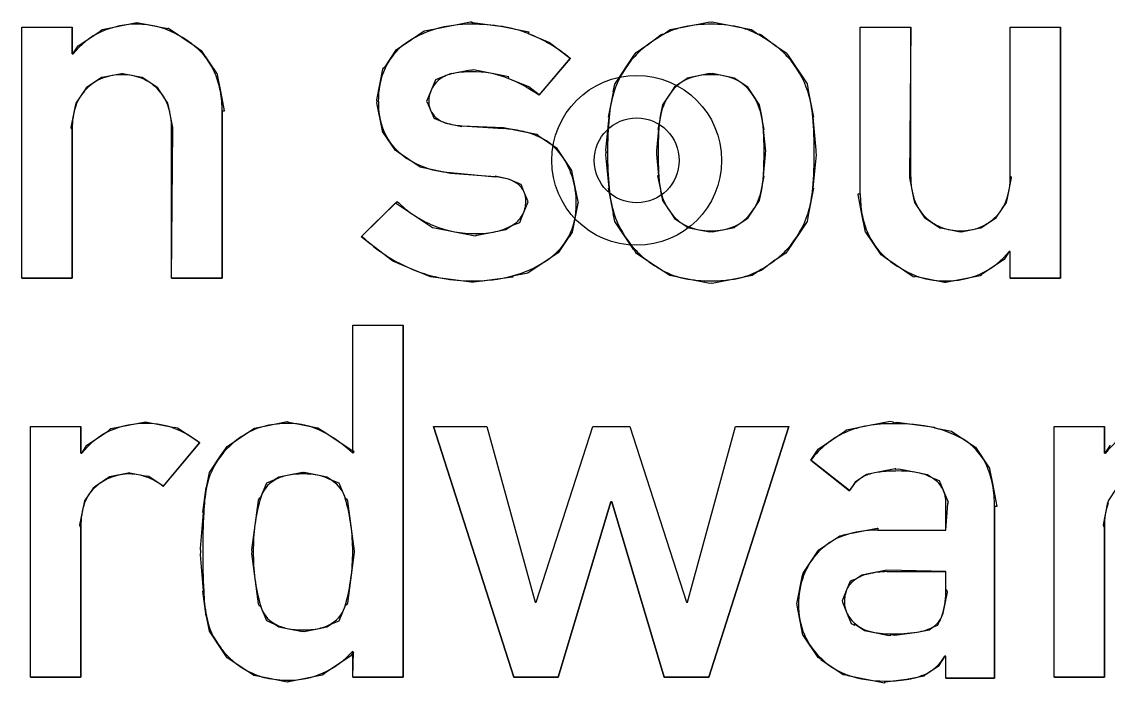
# Model space of a CAD drawing. Header units: millimetres. Extents: x 52 to 245, y 27 to 183.
# Drawn here: x 113.35 to 118.47, y 120.04 to 123.15 of the extents above; entities that cross this region are included whole.
import ezdxf

# ---------------------------------------------------------------- set-up
doc = ezdxf.new("R2010")
doc.units = ezdxf.units.MM
for name, color, linetype in [('MultiLayer', 9, 'Continuous'), ('TopOverlay', 2, 'Continuous'), ('ViaHoleLayer', 16, 'Continuous')]:
    doc.layers.add(name, color=color, linetype=linetype)

msp = doc.modelspace()

# ---------------------------------------------------------------- linework, layer by layer
at = {"layer": 'MultiLayer'}
msp.add_circle((116.25, 122.5), 0.4, dxfattribs=at)
at = {"layer": 'TopOverlay'}
for p, q in [((113.7319, 123.1172), (113.8955, 123.1497)), ((113.8955, 123.1497), (113.9031, 123.1482)), ((113.9031, 123.1482), (113.903, 123.1485)), ((113.903, 123.1485), (114.0407, 123.1211)), ((115.3004, 123.1203), (115.4673, 123.1535)), ((115.4673, 123.1535), (115.4736, 123.1522)), ((115.4736, 123.1522), (115.4734, 123.1485)), ((115.4734, 123.1485), (115.4784, 123.1491)), ((115.4784, 123.1491), (115.6172, 123.1308)), ((116.4745, 123.1293), (116.5944, 123.1531)), ((116.5944, 123.1531), (116.6003, 123.152)), ((116.6001, 123.1518), (116.6056, 123.1529)), ((116.6003, 123.152), (116.6001, 123.1518)), ((116.6056, 123.1529), (116.7243, 123.1293)), ((113.3532, 123.1278), (113.5909, 123.1278)), ((113.3532, 121.9456), (113.3532, 123.1278)), ((113.3532, 121.9456), (113.3532, 123.1278)), ((113.3532, 123.1278), (113.5909, 123.1278)), ((113.5909, 123.0015), (113.5909, 123.1278)), ((113.5909, 123.1278), (113.5909, 123.0015)), ((113.6197, 123.0397), (113.7258, 123.1106)), ((113.725, 123.1126), (113.7319, 123.1172)), ((113.7258, 123.1106), (113.725, 123.1126)), ((114.0407, 123.1211), (114.0417, 123.1237)), ((114.0417, 123.1237), (114.045, 123.123)), ((114.045, 123.123), (114.1707, 123.039)), ((115.159, 123.0494), (115.2494, 123.1098)), ((115.2494, 123.1098), (115.3005, 123.1199)), ((115.3005, 123.1199), (115.3004, 123.1203)), ((115.6172, 123.1308), (115.6172, 123.131)), ((115.6172, 123.131), (115.7421, 123.1062)), ((115.7421, 123.1062), (115.7389, 123.0979)), ((115.7389, 123.0979), (115.8397, 123.0561)), ((116.2985, 123.0425), (116.3651, 123.0936)), ((116.3651, 123.0936), (116.3729, 123.0968)), ((116.3729, 123.0968), (116.3747, 123.0936)), ((116.3747, 123.0936), (116.4082, 123.1161)), ((116.4082, 123.1161), (116.4745, 123.1292)), ((116.4745, 123.1292), (116.4745, 123.1293)), ((116.7243, 123.1293), (116.7243, 123.1293)), ((116.7243, 123.1293), (116.7905, 123.1161)), ((116.7905, 123.1161), (116.824, 123.0937)), ((116.824, 123.0937), (116.8257, 123.0967)), ((116.8257, 123.0967), (116.8353, 123.0928)), ((116.8353, 123.0928), (116.9007, 123.0425)), ((117.3031, 123.1278), (117.5409, 123.1278)), ((117.3031, 122.3419), (117.3031, 123.1278)), ((117.3031, 122.3419), (117.3031, 123.1278)), ((117.3031, 123.1278), (117.5409, 123.1278)), ((117.5409, 123.1278), (117.5357, 122.4228)), ((117.5409, 122.4227), (117.5409, 123.1278)), ((118.0092, 123.1278), (118.247, 123.1278)), ((118.0092, 122.4227), (118.0092, 123.1278)), ((118.0092, 122.4227), (118.0092, 123.1278)), ((118.0092, 123.1278), (118.247, 123.1278)), ((118.247, 121.9456), (118.247, 123.1278)), ((118.247, 123.1278), (118.247, 121.9456)), ((113.5946, 123.0021), (113.6197, 123.0397)), ((115.1188, 123.0223), (115.1591, 123.0492)), ((115.1591, 123.0492), (115.159, 123.0494)), ((115.8397, 123.0561), (115.9373, 122.9812)), ((116.2467, 123.0086), (116.2981, 123.043)), ((116.2981, 123.043), (116.2985, 123.0425)), ((116.9007, 123.0425), (116.901, 123.0429)), ((116.901, 123.0429), (116.9547, 123.0071)), ((113.5909, 123.0015), (113.5946, 123.0021)), ((113.5909, 123.0015), (113.5953, 123.0015)), ((114.1707, 123.039), (114.1698, 123.0379)), ((114.1698, 123.0379), (114.1987, 123.0185)), ((114.1987, 123.0185), (114.2709, 122.9106)), ((115.0614, 122.9363), (115.1188, 123.0223)), ((116.1469, 122.8597), (116.2365, 122.9937)), ((116.2365, 122.9937), (116.2367, 122.9936)), ((116.2367, 122.9936), (116.2467, 123.0086)), ((116.9547, 123.0071), (116.9634, 122.994)), ((116.9634, 122.994), (116.9632, 122.9937)), ((116.9632, 122.9937), (117.0522, 122.8605)), ((115.0544, 122.9299), (115.0593, 122.9372)), ((115.0593, 122.9372), (115.0614, 122.9363)), ((115.7899, 122.8075), (115.9369, 122.9808)), ((115.9369, 122.9808), (115.7905, 122.8084)), ((115.9373, 122.9812), (115.9369, 122.9808)), ((113.7291, 122.8899), (113.6562, 122.8412)), ((113.7317, 122.8905), (113.7291, 122.8899)), ((113.7318, 122.8904), (113.7317, 122.8905)), ((113.8233, 122.9086), (113.7318, 122.8904)), ((113.8265, 122.908), (113.8233, 122.9086)), ((113.8292, 122.9085), (113.8264, 122.9079)), ((113.8264, 122.9079), (113.8265, 122.908)), ((113.9192, 122.8906), (113.8292, 122.9085)), ((113.9193, 122.8908), (113.9192, 122.8906)), ((113.9203, 122.8905), (113.9193, 122.8908)), ((113.9939, 122.8414), (113.9203, 122.8905)), ((114.2709, 122.9106), (114.2721, 122.9111)), ((114.2721, 122.9111), (114.2722, 122.9109)), ((114.2722, 122.9109), (114.2891, 122.8259)), ((115.0256, 122.7848), (115.0544, 122.9299)), ((115.3766, 122.9095), (115.3107, 122.8823)), ((115.377, 122.9075), (115.3766, 122.9095)), ((115.4661, 122.9252), (115.377, 122.9075)), ((115.4736, 122.9237), (115.4661, 122.9252)), ((115.481, 122.9262), (115.4733, 122.9247)), ((115.4733, 122.9247), (115.4736, 122.9237)), ((115.6469, 122.8932), (115.481, 122.9262)), ((115.6443, 122.8865), (115.6469, 122.8932)), ((115.7411, 122.8464), (115.6443, 122.8865)), ((116.4877, 122.888), (116.4852, 122.8864)), ((116.4852, 122.8864), (116.4859, 122.8844)), ((116.5936, 122.9091), (116.4877, 122.888)), ((116.6001, 122.9078), (116.5936, 122.9091)), ((116.6063, 122.9091), (116.6001, 122.9078)), ((116.6001, 122.9078), (116.6002, 122.9078)), ((116.6002, 122.9078), (116.6001, 122.9078)), ((116.6001, 122.9078), (116.6001, 122.9078)), ((116.7114, 122.8882), (116.6063, 122.9091)), ((116.7143, 122.8863), (116.7114, 122.8882)), ((116.7136, 122.8844), (116.7143, 122.8863)), ((113.6548, 122.8393), (113.6081, 122.7694)), ((113.6562, 122.8412), (113.6548, 122.8392)), ((113.6548, 122.8392), (113.6548, 122.8393)), ((113.9954, 122.8392), (113.9939, 122.8414)), ((114.0421, 122.7694), (113.9954, 122.8393)), ((113.9954, 122.8393), (113.9954, 122.8392)), ((115.3016, 122.8791), (115.2598, 122.778)), ((115.3102, 122.8826), (115.3016, 122.8791)), ((115.3107, 122.8823), (115.3102, 122.8826)), ((115.7905, 122.8084), (115.7411, 122.8464)), ((116.1395, 122.8224), (116.1469, 122.8597)), ((116.4283, 122.8459), (116.4089, 122.8168)), ((116.4859, 122.8844), (116.4283, 122.8459)), ((116.7728, 122.8449), (116.7136, 122.8844)), ((116.7915, 122.8169), (116.7728, 122.8449)), ((117.0522, 122.8605), (117.0598, 122.8223)), ((114.2891, 122.8259), (114.2892, 122.8259)), ((114.2892, 122.8259), (114.3074, 122.7342)), ((115.0271, 122.777), (115.0256, 122.7848)), ((116.1166, 122.7043), (116.14, 122.8222)), ((116.14, 122.8222), (116.1395, 122.8224)), ((116.4087, 122.8169), (116.3717, 122.7615)), ((116.4089, 122.8168), (116.4087, 122.8169)), ((116.7915, 122.8168), (116.7915, 122.8169)), ((116.8283, 122.7617), (116.7915, 122.8168)), ((117.0598, 122.8223), (117.0594, 122.8221)), ((117.0594, 122.8221), (117.0828, 122.7043)), ((113.605, 122.757), (113.5847, 122.6548)), ((113.6056, 122.7568), (113.605, 122.757)), ((113.6081, 122.7694), (113.6056, 122.7568)), ((114.0446, 122.7568), (114.0421, 122.7694)), ((114.0452, 122.757), (114.0446, 122.7568)), ((114.0655, 122.6548), (114.0452, 122.757)), ((114.3074, 122.7342), (114.3069, 122.7315)), ((115.0259, 122.7706), (115.0271, 122.777)), ((115.052, 122.6392), (115.0259, 122.7706)), ((115.0271, 122.777), (115.0272, 122.7768)), ((115.0272, 122.777), (115.0271, 122.777)), ((115.0272, 122.7768), (115.0272, 122.777)), ((115.2598, 122.778), (115.2612, 122.7745)), ((115.2612, 122.7745), (115.2634, 122.7747)), ((115.2634, 122.7747), (115.2789, 122.7373)), ((115.2789, 122.7373), (115.2788, 122.7373)), ((115.2788, 122.7373), (115.2954, 122.6972)), ((116.3717, 122.7615), (116.3628, 122.7168)), ((116.8372, 122.7169), (116.8283, 122.7617)), ((114.297, 121.9456), (114.297, 122.7316)), ((114.3069, 122.7315), (114.297, 122.7316)), ((114.297, 122.7316), (114.297, 121.9456)), ((115.2954, 122.6972), (115.2974, 122.6963)), ((115.2974, 122.6963), (115.2986, 122.6973)), ((115.2986, 122.6973), (115.3509, 122.6756)), ((116.1048, 122.5489), (116.1201, 122.704)), ((116.1201, 122.704), (116.1166, 122.7043)), ((116.3629, 122.7168), (116.3489, 122.6461)), ((116.3628, 122.7168), (116.3629, 122.7168)), ((116.8369, 122.7168), (116.8372, 122.7169)), ((116.8511, 122.6454), (116.8369, 122.7168)), ((117.0828, 122.7043), (117.0792, 122.704)), ((117.0792, 122.704), (117.0945, 122.5489)), ((113.5847, 122.6548), (113.5857, 122.6495)), ((113.5857, 122.6495), (113.5909, 122.6496)), ((113.5909, 121.9456), (113.5909, 122.6496)), ((113.5909, 122.6496), (113.5909, 121.9456)), ((114.0593, 121.9456), (114.0593, 122.6496)), ((114.0593, 121.9456), (114.0645, 122.6495)), ((114.0645, 122.6495), (114.0655, 122.6548)), ((115.0527, 122.6394), (115.052, 122.6392)), ((115.0532, 122.6368), (115.0527, 122.6394)), ((115.1131, 122.5472), (115.0532, 122.6368)), ((115.3509, 122.6756), (115.3507, 122.6751)), ((115.3507, 122.6751), (115.4268, 122.6599)), ((115.4268, 122.6599), (115.427, 122.6632)), ((115.427, 122.6632), (115.6227, 122.6496)), ((115.427, 122.6632), (115.623, 122.6547)), ((115.623, 122.6547), (115.708, 122.6378)), ((115.708, 122.6378), (115.708, 122.6378)), ((115.708, 122.6378), (115.7802, 122.6234)), ((116.3528, 122.6459), (116.343, 122.5462)), ((116.3489, 122.6461), (116.3528, 122.6459)), ((116.8475, 122.6453), (116.8511, 122.6454)), ((116.8575, 122.5437), (116.8475, 122.6453)), ((115.7802, 122.6234), (115.7831, 122.6215)), ((115.7831, 122.6215), (115.7822, 122.6196)), ((115.7822, 122.6196), (115.783, 122.6194)), ((115.783, 122.6194), (115.8705, 122.5609)), ((115.1281, 122.5371), (115.1131, 122.5472)), ((115.1274, 122.5364), (115.1281, 122.5371)), ((115.2299, 122.4679), (115.1274, 122.5364)), ((115.8705, 122.5609), (115.8867, 122.5368)), ((115.8867, 122.5368), (115.8868, 122.5369)), ((115.8868, 122.5369), (115.9427, 122.4531)), ((116.1046, 122.5268), (116.1057, 122.5381)), ((116.1059, 122.5381), (116.1048, 122.5489)), ((116.1057, 122.5381), (116.1059, 122.5381)), ((116.1126, 122.5381), (116.1059, 122.5381)), ((116.1059, 122.5381), (116.1059, 122.538)), ((116.1059, 122.538), (116.1126, 122.5381)), ((116.3434, 122.5381), (116.3425, 122.5296)), ((116.3425, 122.5296), (116.3526, 122.4272)), ((116.343, 122.5462), (116.3438, 122.538)), ((116.3438, 122.538), (116.3434, 122.5381)), ((116.8499, 122.5353), (116.8566, 122.5354)), ((116.8566, 122.5353), (116.8499, 122.5353)), ((116.8566, 122.5354), (116.8566, 122.5353)), ((116.8574, 122.527), (116.8566, 122.5353)), ((116.8566, 122.5353), (116.8567, 122.5353)), ((116.8567, 122.5353), (116.8575, 122.5437)), ((117.0945, 122.5489), (117.0934, 122.538)), ((117.0934, 122.538), (117.0936, 122.5381)), ((117.0936, 122.5381), (117.0948, 122.5268)), ((116.1201, 122.3693), (116.1046, 122.5268)), ((116.8475, 122.4258), (116.8574, 122.527)), ((117.0948, 122.5268), (117.0792, 122.3693)), ((115.2368, 122.4665), (115.2299, 122.4679)), ((115.2365, 122.4657), (115.2368, 122.4665)), ((115.3732, 122.4385), (115.2365, 122.4657)), ((115.5828, 122.4227), (115.3732, 122.4385)), ((115.3734, 122.4424), (115.5828, 122.4227)), ((115.9427, 122.4531), (115.948, 122.4264)), ((115.948, 122.4264), (115.9481, 122.4264)), ((115.9481, 122.4264), (115.9735, 122.2989)), ((116.3526, 122.4272), (116.3486, 122.427)), ((116.3486, 122.427), (116.363, 122.355)), ((116.8369, 122.3544), (116.8511, 122.4256)), ((116.8511, 122.4256), (116.8475, 122.4258)), ((115.5829, 122.4249), (115.5828, 122.4227)), ((115.6466, 122.4122), (115.5829, 122.4249)), ((115.6463, 122.4114), (115.6466, 122.4122)), ((115.6945, 122.3915), (115.6463, 122.4114)), ((115.6936, 122.3903), (115.6945, 122.3915)), ((115.7051, 122.3856), (115.6936, 122.3903)), ((115.7186, 122.3529), (115.7051, 122.3856)), ((117.5357, 122.4228), (117.5346, 122.4174)), ((117.5346, 122.4174), (117.555, 122.3146)), ((117.9951, 122.3146), (118.0155, 122.4174)), ((118.0144, 122.4228), (118.0092, 122.4227)), ((118.0155, 122.4174), (118.0144, 122.4228)), ((115.7368, 122.3089), (115.7186, 122.3529)), ((115.7186, 122.3529), (115.7186, 122.3529)), ((116.1164, 122.3689), (116.1201, 122.3693)), ((116.14, 122.2502), (116.1164, 122.3689)), ((116.363, 122.355), (116.3628, 122.3549)), ((116.3628, 122.3549), (116.3716, 122.3107)), ((116.8286, 122.3109), (116.8372, 122.3543)), ((116.8372, 122.3543), (116.8369, 122.3544)), ((117.083, 122.3689), (117.0594, 122.2502)), ((117.0792, 122.3693), (117.083, 122.3689)), ((117.2926, 122.3391), (117.2932, 122.3419)), ((117.3109, 122.2471), (117.2926, 122.3391)), ((117.2932, 122.3419), (117.3031, 122.3419)), ((114.9553, 122.1424), (115.1215, 122.3069)), ((114.9553, 122.1424), (115.1143, 122.2997)), ((115.1143, 122.2997), (115.2883, 122.1834)), ((115.7119, 122.2403), (115.7383, 122.304)), ((115.7359, 122.3067), (115.7368, 122.3089)), ((115.737, 122.3071), (115.7359, 122.3067)), ((115.7383, 122.304), (115.737, 122.3071)), ((115.9718, 122.289), (115.9466, 122.1622)), ((115.9728, 122.2953), (115.9705, 122.2955)), ((115.9705, 122.2955), (115.9718, 122.289)), ((115.9735, 122.2989), (115.9728, 122.2953)), ((116.3716, 122.3107), (116.4086, 122.2553)), ((116.7915, 122.2555), (116.8286, 122.3109)), ((117.555, 122.3146), (117.5556, 122.3148)), ((117.5556, 122.3148), (117.5582, 122.3021)), ((117.5582, 122.3021), (117.6047, 122.2325)), ((117.9454, 122.2324), (117.9919, 122.3021)), ((117.9919, 122.3021), (117.9945, 122.3148)), ((117.9945, 122.3148), (117.9951, 122.3146)), ((115.6991, 122.2079), (115.7124, 122.24)), ((115.7124, 122.24), (115.7119, 122.2403)), ((116.1395, 122.2499), (116.14, 122.2502)), ((116.1469, 122.2126), (116.1395, 122.2499)), ((116.4086, 122.2553), (116.4089, 122.2555)), ((116.4089, 122.2555), (116.4283, 122.2264)), ((116.4283, 122.2264), (116.4859, 122.1879)), ((116.7136, 122.1879), (116.7728, 122.2275)), ((116.7728, 122.2275), (116.7915, 122.2555)), ((116.7915, 122.2555), (116.7915, 122.2555)), ((117.0598, 122.25), (117.0522, 122.2118)), ((117.0594, 122.2502), (117.0598, 122.25)), ((117.311, 122.2471), (117.3109, 122.2471)), ((117.328, 122.1616), (117.311, 122.2471)), ((117.6047, 122.2325), (117.6046, 122.2324)), ((117.6046, 122.2324), (117.6054, 122.2313)), ((117.6054, 122.2313), (117.6784, 122.1825)), ((117.8709, 122.1819), (117.9445, 122.2311)), ((117.9445, 122.2311), (117.9454, 122.2324)), ((117.9454, 122.2324), (117.9454, 122.2324)), ((115.2883, 122.1834), (115.2889, 122.1844)), ((115.2889, 122.1844), (115.4894, 122.1445)), ((115.5866, 122.1645), (115.6338, 122.1738)), ((115.6338, 122.1738), (115.6618, 122.1926)), ((115.6618, 122.1925), (115.6991, 122.2079)), ((115.6618, 122.1926), (115.6618, 122.1925)), ((116.2365, 122.0786), (116.1469, 122.2126)), ((116.4859, 122.1879), (116.4852, 122.186)), ((116.4852, 122.186), (116.4877, 122.1843)), ((116.4877, 122.1843), (116.5936, 122.1632)), ((116.6063, 122.1633), (116.7114, 122.1842)), ((116.7114, 122.1842), (116.7143, 122.1861)), ((116.7143, 122.1861), (116.7136, 122.1879)), ((117.0522, 122.2118), (116.9632, 122.0786)), ((117.6784, 122.1825), (117.6817, 122.1818)), ((117.6817, 122.1818), (117.6818, 122.1818)), ((117.6818, 122.1818), (117.7733, 122.1636)), ((117.7792, 122.1638), (117.8691, 122.1817)), ((117.8691, 122.1817), (117.8692, 122.1816)), ((117.8692, 122.1816), (117.8709, 122.1819)), ((114.9522, 122.1391), (114.9553, 122.1424)), ((115.1016, 122.0245), (114.9522, 122.1391)), ((115.4894, 122.1445), (115.4943, 122.1455)), ((115.4943, 122.1455), (115.4942, 122.1476)), ((115.4942, 122.1476), (115.498, 122.1468)), ((115.498, 122.1468), (115.5866, 122.1644)), ((115.5866, 122.1644), (115.5866, 122.1645)), ((115.9309, 122.1404), (115.8804, 122.0648)), ((115.9317, 122.14), (115.9309, 122.1404)), ((115.9466, 122.1622), (115.9317, 122.14)), ((116.5936, 122.1632), (116.6001, 122.1645)), ((116.6002, 122.1645), (116.6001, 122.1645)), ((116.6001, 122.1645), (116.6001, 122.1645)), ((116.6001, 122.1645), (116.6002, 122.1645)), ((116.6001, 122.1645), (116.6063, 122.1633)), ((117.3293, 122.1622), (117.328, 122.1616)), ((117.3293, 122.1618), (117.3293, 122.1622)), ((117.4011, 122.0544), (117.3293, 122.1618)), ((117.7733, 122.1636), (117.7765, 122.1643)), ((117.7765, 122.1643), (117.7764, 122.1644)), ((117.7764, 122.1644), (117.7792, 122.1638)), ((116.2373, 122.0793), (116.2365, 122.0786)), ((116.2492, 122.0615), (116.2373, 122.0793)), ((116.9628, 122.079), (116.952, 122.063)), ((116.9632, 122.0786), (116.9628, 122.079)), ((118.0051, 122.0702), (117.9803, 122.0331)), ((118.0043, 122.0708), (118.0092, 122.0708)), ((118.0092, 122.0708), (118.0051, 122.0702)), ((118.0092, 121.9456), (118.0092, 122.0708)), ((118.0092, 121.9456), (118.0092, 122.0708)), ((115.198, 121.9845), (115.1016, 122.0245)), ((115.823, 122.0265), (115.7364, 121.9687)), ((115.8804, 122.0648), (115.823, 122.0264)), ((115.823, 122.0264), (115.823, 122.0265)), ((116.2982, 122.0288), (116.2492, 122.0615)), ((116.2979, 122.0285), (116.2982, 122.0288)), ((116.3741, 121.9776), (116.2979, 122.0285)), ((116.9007, 122.0293), (116.84, 121.9826)), ((116.901, 122.0289), (116.9007, 122.0293)), ((116.952, 122.063), (116.901, 122.0289)), ((117.4301, 122.035), (117.4011, 122.0544)), ((117.4292, 122.034), (117.4301, 122.035)), ((117.5528, 121.9514), (117.4292, 122.034)), ((117.9803, 122.0331), (117.8748, 121.9626)), ((115.2793, 121.9508), (115.198, 121.9845)), ((115.198, 121.9845), (115.198, 121.9845)), ((115.7364, 121.9687), (115.6653, 121.9545)), ((116.3745, 121.9784), (116.3741, 121.9776)), ((116.4056, 121.9576), (116.3745, 121.9784)), ((116.8242, 121.9783), (116.7932, 121.9576)), ((116.8252, 121.9765), (116.8242, 121.9783)), ((116.84, 121.9826), (116.8252, 121.9765)), ((113.3532, 121.9456), (113.5909, 121.9456)), ((113.5909, 121.9456), (113.3532, 121.9456)), ((114.0593, 121.9456), (114.297, 121.9456)), ((114.297, 121.9456), (114.0593, 121.9456)), ((115.4708, 121.9256), (115.2793, 121.9508)), ((115.4757, 121.9262), (115.4708, 121.9256)), ((115.482, 121.9257), (115.4756, 121.9266)), ((115.4756, 121.9266), (115.4757, 121.9262)), ((115.6664, 121.95), (115.482, 121.9257)), ((115.6653, 121.9545), (115.6664, 121.95)), ((116.4745, 121.9439), (116.4056, 121.9576)), ((116.5944, 121.9201), (116.4745, 121.9439)), ((116.4745, 121.9439), (116.4745, 121.9439)), ((116.6003, 121.9212), (116.5944, 121.9201)), ((116.6056, 121.9203), (116.6001, 121.9214)), ((116.6001, 121.9214), (116.6003, 121.9212)), ((116.7243, 121.9439), (116.6056, 121.9203)), ((116.7932, 121.9576), (116.7243, 121.9439)), ((116.7243, 121.9439), (116.7243, 121.9439)), ((117.5589, 121.9502), (117.5528, 121.9514)), ((117.5598, 121.9524), (117.5589, 121.9502)), ((117.6993, 121.9246), (117.5598, 121.9524)), ((117.7067, 121.9238), (117.6992, 121.9252)), ((117.6992, 121.9252), (117.6993, 121.9246)), ((117.8684, 121.9559), (117.7067, 121.9238)), ((117.8755, 121.9607), (117.8684, 121.9559)), ((117.8748, 121.9626), (117.8755, 121.9607)), ((118.0092, 121.9456), (118.247, 121.9456)), ((118.247, 121.9456), (118.0092, 121.9456)), ((114.9123, 121.7234), (115.15, 121.7234)), ((114.9123, 121.12), (114.9123, 121.7234)), ((114.9123, 121.1314), (114.9123, 121.7234)), ((114.9123, 121.7234), (115.15, 121.7234)), ((115.15, 120.0641), (115.15, 121.7234)), ((115.15, 121.7234), (115.15, 120.0641)), ((113.7728, 121.2357), (113.9364, 121.2682)), ((113.9364, 121.2682), (113.944, 121.2667)), ((113.944, 121.2667), (113.9439, 121.2671)), ((113.9439, 121.2671), (113.944, 121.2671)), ((113.944, 121.2671), (114.0723, 121.2416)), ((114.4491, 121.238), (114.5051, 121.2491)), ((114.5051, 121.2492), (114.6036, 121.2688)), ((114.5051, 121.2491), (114.5051, 121.2492)), ((114.6036, 121.2688), (114.6068, 121.2681)), ((114.6068, 121.2681), (114.6067, 121.2659)), ((114.6067, 121.2659), (114.6117, 121.2669)), ((114.6117, 121.2669), (114.7485, 121.2396)), ((117.2388, 121.2301), (117.3382, 121.2499)), ((117.3382, 121.2499), (117.4445, 121.271)), ((117.3382, 121.2499), (117.3382, 121.2499)), ((117.4445, 121.271), (117.4586, 121.2682)), ((117.4586, 121.2682), (117.4583, 121.2636)), ((117.4583, 121.2636), (117.4754, 121.2659)), ((117.4754, 121.2659), (117.6535, 121.2424)), ((113.394, 121.2463), (113.6318, 121.2463)), ((113.394, 120.0641), (113.394, 121.2463)), ((113.394, 120.0641), (113.394, 121.2463)), ((113.394, 121.2463), (113.6318, 121.2463)), ((113.6318, 121.12), (113.6318, 121.2463)), ((113.6318, 121.2463), (113.6318, 121.12)), ((113.6606, 121.1582), (113.7667, 121.2291)), ((113.7659, 121.2311), (113.7728, 121.2357)), ((113.7667, 121.2291), (113.7659, 121.2311)), ((114.0723, 121.2416), (114.0729, 121.243)), ((114.0729, 121.243), (114.0866, 121.2403)), ((114.0866, 121.2403), (114.1919, 121.1699)), ((114.3201, 121.1524), (114.4179, 121.2178)), ((114.4179, 121.2178), (114.4182, 121.2173)), ((114.4182, 121.2173), (114.4491, 121.238)), ((114.7485, 121.2396), (114.7731, 121.2232)), ((114.7731, 121.2232), (114.7736, 121.224)), ((114.7736, 121.224), (114.9123, 121.1314)), ((115.2932, 121.2463), (115.5446, 121.2463)), ((115.2932, 121.2463), (115.6709, 120.0641)), ((115.6709, 120.0641), (115.2932, 121.2463)), ((115.2932, 121.2463), (115.5446, 121.2463)), ((115.5446, 121.2463), (115.7715, 120.4183)), ((115.5446, 121.2463), (115.7715, 120.4183)), ((115.7758, 120.4183), (116.0436, 121.2463)), ((115.7758, 120.4183), (116.0436, 121.2463)), ((116.0436, 121.2463), (116.2169, 121.2463)), ((116.0436, 121.2463), (116.2169, 121.2463)), ((116.2169, 121.2463), (116.4842, 120.4183)), ((116.2169, 121.2463), (116.4842, 120.4183)), ((116.4891, 120.4183), (116.7153, 121.2463)), ((116.4891, 120.4183), (116.7153, 121.2463)), ((116.5891, 120.0641), (116.9673, 121.2463)), ((116.9673, 121.2463), (116.5891, 120.0641)), ((116.7153, 121.2463), (116.9673, 121.2463)), ((116.7153, 121.2463), (116.9673, 121.2463)), ((117.1049, 121.1393), (117.231, 121.2235)), ((117.2306, 121.2246), (117.2388, 121.2301)), ((117.231, 121.2235), (117.2306, 121.2246)), ((117.6535, 121.2424), (117.6527, 121.2391)), ((117.6527, 121.2391), (117.7322, 121.2233)), ((117.7322, 121.2233), (117.8049, 121.1748)), ((118.2157, 121.2463), (118.4535, 121.2463)), ((118.2157, 120.0641), (118.2157, 121.2463)), ((118.2157, 120.0641), (118.2157, 121.2463)), ((118.2157, 121.2463), (118.4535, 121.2463)), ((118.4535, 121.12), (118.4535, 121.2463)), ((118.4535, 121.2463), (118.4535, 121.12)), ((113.6355, 121.1206), (113.6606, 121.1582)), ((114.0193, 120.9637), (114.1909, 121.1687)), ((114.1909, 121.1687), (114.0197, 120.9643)), ((114.1919, 121.1699), (114.1909, 121.1687)), ((114.2897, 121.1069), (114.3201, 121.1524)), ((117.8049, 121.1748), (117.8049, 121.1748)), ((117.8049, 121.1748), (117.8451, 121.1479)), ((117.8451, 121.1479), (117.9069, 121.0554)), ((118.4571, 121.1206), (118.4822, 121.1582)), ((113.6318, 121.12), (113.6355, 121.1206)), ((113.6318, 121.12), (113.6362, 121.12)), ((114.2371, 121.0285), (114.2896, 121.107)), ((114.2896, 121.107), (114.2897, 121.1069)), ((114.9189, 121.127), (114.9123, 121.1314)), ((114.9123, 121.1314), (114.9123, 121.12)), ((114.9123, 121.12), (114.9189, 121.127)), ((117.07, 121.0869), (117.1049, 121.1393)), ((118.4535, 121.12), (118.4571, 121.1206)), ((118.4535, 121.12), (118.4578, 121.12)), ((117.2518, 120.9439), (117.07, 121.0869)), ((117.0703, 121.0867), (117.2523, 120.9435)), ((117.4667, 121.0468), (117.3945, 121.0325)), ((117.4699, 121.0462), (117.4667, 121.0468)), ((117.4696, 121.0425), (117.4699, 121.0462)), ((117.4852, 121.0456), (117.4696, 121.0425)), ((117.5736, 121.028), (117.4852, 121.0456)), ((117.9069, 121.0553), (117.9086, 121.0561)), ((117.9069, 121.0554), (117.9069, 121.0553)), ((117.9086, 121.0561), (117.91, 121.054)), ((117.91, 121.054), (117.9269, 120.969)), ((113.7667, 121.0081), (113.702, 120.9648)), ((113.8618, 121.027), (113.7667, 121.0081)), ((113.8619, 121.027), (113.8618, 121.027)), ((113.8619, 121.0265), (113.8619, 121.027)), ((113.9422, 121.0105), (113.8619, 121.0265)), ((113.9427, 121.0118), (113.9422, 121.0105)), ((113.9511, 121.0101), (113.9427, 121.0118)), ((114.0197, 120.9643), (113.9511, 121.0101)), ((114.2231, 120.9577), (114.2371, 121.0285)), ((114.5443, 120.9943), (114.5057, 120.9783)), ((114.5444, 120.9941), (114.5443, 120.9943)), ((114.5639, 121.0071), (114.5444, 120.9941)), ((114.6037, 121.015), (114.5639, 121.0071)), ((114.6758, 121.0294), (114.6037, 121.015)), ((114.6037, 121.015), (114.6037, 121.015)), ((114.6795, 121.0286), (114.6758, 121.0294)), ((114.6795, 121.0222), (114.6794, 121.0282)), ((114.6794, 121.0282), (114.6795, 121.0282)), ((114.683, 121.0289), (114.6795, 121.0282)), ((114.6795, 121.0282), (114.6795, 121.0286)), ((114.6795, 121.0282), (114.6795, 121.0222)), ((114.754, 121.0148), (114.683, 121.0289)), ((114.754, 121.0147), (114.754, 121.0148)), ((114.7897, 121.0076), (114.754, 121.0147)), ((114.8123, 120.9926), (114.7897, 121.0076)), ((114.8129, 120.9937), (114.8123, 120.9926)), ((114.8487, 120.9788), (114.8129, 120.9937)), ((117.3321, 121.0199), (117.2787, 120.9842)), ((117.3324, 121.0196), (117.3321, 121.0199)), ((117.3946, 121.032), (117.3324, 121.0196)), ((117.3945, 121.0325), (117.3946, 121.032)), ((117.6191, 121.0189), (117.5736, 121.028)), ((117.5736, 121.028), (117.5736, 121.028)), ((117.6476, 120.9999), (117.6191, 121.0189)), ((117.6484, 121.0013), (117.6476, 120.9999)), ((117.6761, 120.9898), (117.6484, 121.0013)), ((113.6889, 120.9552), (113.6494, 120.8961)), ((113.7025, 120.9643), (113.6889, 120.9552)), ((113.702, 120.9648), (113.7025, 120.9643)), ((114.2068, 120.8402), (114.2223, 120.9579)), ((114.2223, 120.9579), (114.2231, 120.9577)), ((114.5057, 120.9783), (114.4764, 120.9075)), ((114.8802, 120.9029), (114.8487, 120.9788)), ((117.2517, 120.9438), (117.2518, 120.9439)), ((117.2523, 120.9435), (117.2517, 120.9438)), ((117.2787, 120.9842), (117.2518, 120.9439)), ((117.2518, 120.9439), (117.2523, 120.9435)), ((117.6919, 120.9516), (117.6761, 120.9898)), ((117.6918, 120.9515), (117.6919, 120.9516)), ((117.7183, 120.8874), (117.6918, 120.9515)), ((117.9269, 120.969), (117.9269, 120.969)), ((117.9269, 120.969), (117.9468, 120.8693)), ((118.5106, 120.9552), (118.4711, 120.8961)), ((113.6494, 120.8961), (113.6477, 120.8875)), ((114.4668, 120.8971), (114.4362, 120.6647)), ((114.4716, 120.9088), (114.4668, 120.8971)), ((114.4764, 120.9075), (114.4716, 120.9088)), ((114.8849, 120.9043), (114.8802, 120.9029)), ((114.889, 120.8944), (114.8849, 120.9043)), ((114.9201, 120.6581), (114.889, 120.8944)), ((115.8808, 120.0641), (116.1278, 120.891)), ((116.1278, 120.891), (115.8808, 120.0641)), ((116.1278, 120.891), (116.1322, 120.891)), ((116.1322, 120.891), (116.1278, 120.891)), ((116.1322, 120.891), (116.3798, 120.0641)), ((116.3798, 120.0641), (116.1322, 120.891)), ((118.4711, 120.8961), (118.4694, 120.8875)), ((113.6466, 120.8879), (113.6255, 120.7818)), ((113.6477, 120.8875), (113.6466, 120.8879)), ((114.1958, 120.6711), (114.2091, 120.8401)), ((114.2091, 120.8401), (114.2068, 120.8402)), ((117.706, 120.7577), (117.706, 120.8828)), ((117.706, 120.7577), (117.7163, 120.8825)), ((117.7163, 120.8825), (117.7183, 120.8874)), ((117.9468, 120.8693), (117.9361, 120.8692)), ((117.9361, 120.0597), (117.9361, 120.8692)), ((117.9361, 120.8692), (117.9361, 120.0597)), ((118.4683, 120.8879), (118.4471, 120.7818)), ((118.4694, 120.8875), (118.4683, 120.8879)), ((113.6255, 120.7818), (113.6269, 120.7745)), ((113.6269, 120.7745), (113.6318, 120.7746)), ((113.6318, 120.0641), (113.6318, 120.7746)), ((113.6318, 120.7746), (113.6318, 120.0641)), ((117.2221, 120.7353), (117.3825, 120.7672)), ((117.3825, 120.7672), (117.3857, 120.7666)), ((117.3857, 120.7666), (117.3857, 120.7577)), ((117.3857, 120.7577), (117.706, 120.7577)), ((117.3857, 120.7577), (117.706, 120.7577)), ((118.4471, 120.7818), (118.4486, 120.7745)), ((118.4486, 120.7745), (118.4535, 120.7746)), ((118.4535, 120.0641), (118.4535, 120.7746)), ((118.4535, 120.7746), (118.4535, 120.0641)), ((117.1079, 120.6649), (117.2065, 120.7307)), ((117.2065, 120.7307), (117.2226, 120.7339)), ((117.2226, 120.7339), (117.2221, 120.7353)), ((114.1955, 120.6418), (114.1967, 120.6566)), ((114.209, 120.4707), (114.1955, 120.6418)), ((114.1969, 120.6565), (114.1958, 120.6711)), ((114.1967, 120.6566), (114.1969, 120.6565)), ((114.4373, 120.6566), (114.436, 120.6467)), ((114.436, 120.6467), (114.4672, 120.4104)), ((114.4362, 120.6647), (114.4373, 120.6565)), ((114.4373, 120.6565), (114.4373, 120.6566)), ((114.8886, 120.4131), (114.9202, 120.6532)), ((114.9202, 120.6532), (114.9198, 120.6566)), ((114.9198, 120.6566), (114.9199, 120.6565)), ((114.9199, 120.6565), (114.9201, 120.6581)), ((117.0334, 120.5542), (117.1033, 120.6589)), ((117.1033, 120.6589), (117.1037, 120.6585)), ((117.1037, 120.6585), (117.1079, 120.6649)), ((117.0049, 120.4109), (117.0315, 120.5447)), ((117.0315, 120.5448), (117.0334, 120.5542)), ((117.0315, 120.5447), (117.0315, 120.5448)), ((117.31, 120.5449), (117.2774, 120.5231)), ((117.3403, 120.5509), (117.31, 120.5449)), ((117.4287, 120.5687), (117.3402, 120.5511)), ((117.3402, 120.5511), (117.3403, 120.5509)), ((117.706, 120.562), (117.4287, 120.5687)), ((117.4288, 120.562), (117.706, 120.562)), ((117.706, 120.4751), (117.706, 120.562)), ((117.706, 120.4751), (117.706, 120.562)), ((117.2559, 120.517), (117.2402, 120.4789)), ((117.2759, 120.5253), (117.2559, 120.517)), ((117.2774, 120.5231), (117.2759, 120.5253)), ((114.2066, 120.4706), (114.209, 120.4707)), ((114.2223, 120.3515), (114.2066, 120.4706)), ((117.2402, 120.4789), (117.2175, 120.424)), ((117.2402, 120.4789), (117.2402, 120.4789)), ((117.6934, 120.3655), (117.7132, 120.4653)), ((117.7113, 120.4753), (117.706, 120.4751)), ((117.7132, 120.4653), (117.7113, 120.4753)), ((114.4672, 120.4104), (114.4713, 120.4004)), ((114.4713, 120.4004), (114.4764, 120.4018)), ((114.4764, 120.4018), (114.5057, 120.331)), ((114.8487, 120.3305), (114.8802, 120.4064)), ((114.8802, 120.4064), (114.8852, 120.405)), ((114.8852, 120.405), (114.8886, 120.4131)), ((115.7715, 120.4183), (115.7758, 120.4183)), ((115.7715, 120.4183), (115.7758, 120.4183)), ((116.4842, 120.4183), (116.4891, 120.4183)), ((116.4842, 120.4183), (116.4891, 120.4183)), ((117.0057, 120.4067), (117.0049, 120.4109)), ((117.0053, 120.4021), (117.0063, 120.4069)), ((117.0331, 120.2623), (117.0053, 120.4021)), ((117.0063, 120.4069), (117.0057, 120.4067)), ((117.2175, 120.424), (117.22, 120.4179)), ((117.2192, 120.4183), (117.2189, 120.4175)), ((117.2189, 120.4175), (117.2415, 120.3629)), ((117.22, 120.4179), (117.2192, 120.4183)), ((114.223, 120.3516), (114.2223, 120.3515)), ((114.2372, 120.2806), (114.223, 120.3516)), ((114.5057, 120.331), (114.5443, 120.315)), ((114.8129, 120.3156), (114.8487, 120.3305)), ((117.2415, 120.3629), (117.2412, 120.3628)), ((117.2412, 120.3628), (117.2601, 120.3172)), ((117.6688, 120.3096), (117.6765, 120.3283)), ((117.6765, 120.3283), (117.6773, 120.3278)), ((117.6773, 120.3278), (117.6929, 120.3656)), ((117.6929, 120.3656), (117.6934, 120.3655)), ((114.2895, 120.2023), (114.2372, 120.2806)), ((114.5443, 120.315), (114.5444, 120.3152)), ((114.5444, 120.3152), (114.5639, 120.3022)), ((114.5639, 120.3022), (114.6037, 120.2943)), ((114.6037, 120.2943), (114.6037, 120.2943)), ((114.6037, 120.2943), (114.6758, 120.2799)), ((114.6758, 120.2799), (114.6795, 120.2807)), ((114.6795, 120.2807), (114.6794, 120.2811)), ((114.6794, 120.2811), (114.683, 120.2804)), ((114.683, 120.2804), (114.754, 120.2945)), ((114.754, 120.2946), (114.7897, 120.3017)), ((114.754, 120.2945), (114.754, 120.2946)), ((114.7897, 120.3017), (114.8123, 120.3167)), ((114.8123, 120.3167), (114.8129, 120.3156)), ((117.2601, 120.3172), (117.2766, 120.3104)), ((117.2766, 120.3104), (117.2798, 120.3145)), ((117.2798, 120.3145), (117.3237, 120.2852)), ((117.3237, 120.2852), (117.3472, 120.2805)), ((117.3472, 120.2805), (117.3471, 120.2801)), ((117.3471, 120.2801), (117.4395, 120.2617)), ((117.4659, 120.2629), (117.5703, 120.2767)), ((117.5703, 120.2765), (117.6269, 120.2877)), ((117.5703, 120.2767), (117.5703, 120.2765)), ((117.6269, 120.2877), (117.6515, 120.3042)), ((117.6515, 120.3042), (117.6525, 120.3029)), ((117.6525, 120.3029), (117.6688, 120.3096)), ((117.0333, 120.2621), (117.0331, 120.2623)), ((117.0346, 120.2626), (117.0333, 120.2621)), ((117.1049, 120.1575), (117.0346, 120.2626)), ((117.4395, 120.2617), (117.4464, 120.2631)), ((117.4464, 120.2631), (117.4462, 120.2655)), ((117.4462, 120.2655), (117.4659, 120.2629)), ((114.2899, 120.2026), (114.2895, 120.2023)), ((114.3211, 120.1559), (114.2899, 120.2026)), ((114.9153, 120.1844), (114.9014, 120.1635)), ((114.9123, 120.0641), (114.9123, 120.1871)), ((114.9123, 120.0641), (114.9153, 120.1844)), ((114.4178, 120.0913), (114.3211, 120.1559)), ((114.9014, 120.1635), (114.7758, 120.0797)), ((117.1193, 120.1478), (117.1049, 120.1575)), ((117.1176, 120.1463), (117.1193, 120.1478)), ((117.2227, 120.0762), (117.1176, 120.1463)), ((117.7019, 120.1636), (117.6698, 120.1156)), ((117.701, 120.1641), (117.706, 120.1641)), ((117.706, 120.1641), (117.7019, 120.1636)), ((117.706, 120.0597), (117.706, 120.1641)), ((117.706, 120.0597), (117.706, 120.1641)), ((114.418, 120.0917), (114.4178, 120.0913)), ((114.4464, 120.0727), (114.418, 120.0917)), ((114.5051, 120.061), (114.4464, 120.0727)), ((114.7686, 120.0738), (114.611, 120.0425)), ((114.7761, 120.0789), (114.7686, 120.0738)), ((114.7758, 120.0797), (114.7761, 120.0789)), ((117.2448, 120.0718), (117.2227, 120.0762)), ((117.2443, 120.0702), (117.2448, 120.0718)), ((117.6065, 120.0733), (117.6033, 120.0727)), ((117.6033, 120.0727), (117.6045, 120.0697)), ((117.6698, 120.1156), (117.6065, 120.0733)), ((113.394, 120.0641), (113.6318, 120.0641)), ((113.6318, 120.0641), (113.394, 120.0641)), ((114.6035, 120.0414), (114.5051, 120.061)), ((114.5051, 120.061), (114.5051, 120.061)), ((114.6068, 120.0421), (114.6035, 120.0414)), ((114.611, 120.0425), (114.6067, 120.0433)), ((114.6067, 120.0433), (114.6068, 120.0421)), ((114.9123, 120.0641), (115.15, 120.0641)), ((115.15, 120.0641), (114.9123, 120.0641)), ((115.6709, 120.0641), (115.8808, 120.0641)), ((115.8808, 120.0641), (115.6709, 120.0641)), ((116.3798, 120.0641), (116.5891, 120.0641)), ((116.5891, 120.0641), (116.3798, 120.0641)), ((117.4173, 120.0358), (117.2443, 120.0702)), ((117.4223, 120.0404), (117.4173, 120.041)), ((117.4173, 120.041), (117.4173, 120.0358)), ((117.5207, 120.0533), (117.4223, 120.0404)), ((117.6045, 120.0697), (117.5207, 120.053)), ((117.5207, 120.053), (117.5207, 120.0533)), ((117.706, 120.0597), (117.9361, 120.0597)), ((117.9361, 120.0597), (117.706, 120.0597)), ((118.2157, 120.0641), (118.4535, 120.0641)), ((118.4535, 120.0641), (118.2157, 120.0641))]:
    msp.add_line(p, q, dxfattribs=at)
for centre, radius, start, end in [((113.8955, 122.7223), 0.4192, 88.9714, 113.5948), ((113.8759, 122.7835), 0.3553, 114.6485, 142.1532), ((113.9023, 122.7748), 0.3666, 68.2225, 89.8935), ((113.8527, 122.6589), 0.4927, 50.0892, 67.8735), ((115.427, 122.6809), 0.4553, 106.0784, 126.03), ((115.4673, 122.5313), 0.6102, 89.4194, 105.8229), ((115.4784, 122.2563), 0.8852, 80.9823, 90.3205), ((115.5245, 122.545), 0.5929, 68.8131, 81.0134), ((115.4788, 122.4311), 0.7156, 50.1935, 68.6954), ((116.7127, 122.4916), 0.6892, 119.3129, 126.9369), ((116.545, 122.7858), 0.3506, 101.6014, 118.9634), ((116.5944, 122.5489), 0.5926, 89.4477, 101.6721), ((116.6056, 122.5602), 0.5813, 78.215, 90.5345), ((116.652, 122.7817), 0.3549, 61.1277, 78.2549), ((116.4829, 122.4825), 0.6986, 53.2754, 60.8323), ((115.3297, 122.8114), 0.2925, 125.6511, 155.0356), ((116.5555, 122.6998), 0.4283, 126.8645, 137.335), ((116.6414, 122.6938), 0.4346, 42.9862, 53.3606), ((113.9628, 122.7826), 0.3272, 22.5608, 50.972), ((116.5762, 122.6819), 0.4557, 137.4456, 162.1632), ((116.6259, 122.684), 0.4526, 17.687, 42.5622), ((113.8151, 122.6822), 0.2205, 111.8302, 135.6015), ((113.8233, 122.6535), 0.2502, 89.2868, 111.131), ((113.8292, 122.6626), 0.2411, 68.4713, 90.6589), ((113.8336, 122.6811), 0.2223, 44.3337, 67.7658), ((113.9017, 122.7574), 0.3933, 10.0184, 22.5331), ((115.4046, 122.7848), 0.3718, 156.1922, 181.2149), ((115.4074, 122.7673), 0.1432, 102.2316, 130.0439), ((115.4661, 122.5226), 0.3949, 88.9378, 103.0379), ((115.481, 122.4714), 0.4461, 68.5337, 90.9714), ((115.3411, 122.1535), 0.7932, 55.5382, 67.5279), ((116.5936, 122.6322), 0.2716, 88.627, 113.1148), ((116.6063, 122.6343), 0.2695, 66.7968, 91.3098), ((113.8106, 122.6855), 0.215, 135.3807, 160.8094), ((113.8396, 122.6855), 0.215, 19.1906, 44.6193), ((115.4027, 122.778), 0.1321, 131.4811, 181.4026), ((116.5647, 122.7095), 0.1892, 114.2281, 145.4347), ((116.6322, 122.7043), 0.195, 35.247, 65.6929), ((113.7689, 122.7342), 0.5282, 359.7143, 9.9945), ((116.7171, 122.6514), 0.5993, 163.5155, 174.9634), ((116.6344, 122.6527), 0.2789, 143.9559, 166.7159), ((116.5341, 122.6398), 0.3124, 14.2734, 34.5226), ((116.4773, 122.6513), 0.6042, 5.0027, 16.3534), ((113.907, 122.6548), 0.3161, 161.298, 180.9436), ((113.7432, 122.6548), 0.3161, 359.0577, 18.7033), ((115.391, 122.7706), 0.3581, 178.9952, 201.1961), ((115.3591, 122.7747), 0.0885, 180.01, 205.0047), ((115.3875, 122.7892), 0.1203, 205.5394, 225.8847), ((115.3825, 122.7882), 0.1161, 227.3053, 254.3117), ((117.7235, 122.5489), 1.6109, 174.474, 180.3852), ((116.8277, 122.6216), 0.4744, 168.4265, 177.0684), ((116.4077, 122.6214), 0.4396, 3.1031, 12.5322), ((115.461, 122.5489), 1.6257, 359.6173, 5.4745), ((115.3084, 122.7426), 0.271, 201.973, 228.727), ((115.4451, 122.9923), 0.3295, 253.4328, 266.8587), ((115.5855, 122.0671), 0.5837, 77.8902, 86.3529), ((115.6246, 122.2479), 0.3986, 67.0158, 77.9303), ((117.9921, 122.5462), 1.6412, 176.5178, 180.2838), ((115.2919, 122.5437), 1.5581, 359.6924, 3.7349), ((115.6797, 122.3701), 0.2647, 38.86, 67.6637), ((115.3736, 122.8148), 0.3682, 228.5173, 248.5592), ((115.6041, 122.3129), 0.3595, 18.2672, 38.4008), ((117.7744, 122.5268), 1.6618, 179.6125, 185.4411), ((118.0802, 122.5296), 1.7293, 179.7192, 183.3926), ((115.3026, 122.527), 1.5473, 356.2522, 0.3076), ((115.4096, 122.5268), 1.6771, 354.6096, 0.385), ((115.4029, 122.8968), 0.4553, 248.8966, 266.2893), ((115.5528, 122.2989), 0.4126, 359.514, 17.8758), ((116.8401, 122.4513), 0.4867, 182.8254, 191.4083), ((116.4082, 122.4498), 0.4391, 347.4567, 356.8794), ((115.5617, 122.1368), 0.2867, 72.8587, 85.7773), ((115.6049, 122.2751), 0.1418, 52.426, 73.104), ((115.6343, 122.3148), 0.0925, 24.3194, 51.8464), ((117.86, 122.4174), 0.3191, 179.032, 198.6146), ((117.6901, 122.4174), 0.3191, 341.3854, 0.968), ((115.6165, 122.3089), 0.1111, 358.9752, 23.3207), ((116.719, 122.4208), 0.6011, 184.9236, 196.4275), ((116.6244, 122.4154), 0.2684, 193.004, 216.5626), ((116.5459, 122.428), 0.3001, 324.9179, 345.8099), ((116.4754, 122.4209), 0.6061, 343.7034, 355.1094), ((117.8369, 122.3391), 0.5338, 179.7024, 189.9215), ((115.4947, 122.6813), 0.5286, 225.0912, 247.4882), ((115.5985, 122.304), 0.1291, 330.6498, 1.2581), ((115.6404, 122.289), 0.325, 332.9039, 1.1216), ((117.7582, 122.3849), 0.2123, 199.0876, 224.8103), ((117.7919, 122.3849), 0.2123, 315.1884, 340.9111), ((115.598, 122.3091), 0.1321, 298.7197, 328.8599), ((116.5762, 122.3905), 0.4557, 197.8368, 222.5544), ((116.5646, 122.3628), 0.1892, 214.5664, 245.773), ((116.6322, 122.368), 0.195, 294.306, 324.7519), ((116.6259, 122.3884), 0.4526, 317.4378, 342.313), ((117.7001, 122.3155), 0.395, 189.9616, 202.4552), ((117.7645, 122.3904), 0.2207, 224.6519, 248.3484), ((117.7842, 122.3914), 0.2224, 292.0546, 315.4142), ((115.4894, 122.6848), 0.5299, 248.1663, 270.527), ((115.5293, 122.4261), 0.2678, 282.3643, 299.582), ((116.5936, 122.4401), 0.2716, 246.884, 271.3718), ((116.6063, 122.438), 0.2695, 268.6915, 293.2044), ((117.7733, 122.4206), 0.2521, 249.0329, 270.7119), ((117.7792, 122.4115), 0.2429, 269.3414, 291.3617), ((115.4986, 122.7123), 0.7874, 226.3687, 247.5527), ((115.498, 122.5696), 0.4147, 269.4815, 282.3417), ((115.6541, 122.2911), 0.3139, 302.5539, 331.4376), ((117.6352, 122.2886), 0.3248, 202.4424, 231.0284), ((116.5431, 122.3554), 0.4077, 222.0789, 233.1331), ((116.654, 122.361), 0.4134, 306.6413, 317.5998), ((117.725, 122.2884), 0.3541, 294.6836, 322.0784), ((115.5259, 122.477), 0.5396, 284.9374, 303.4066), ((116.6833, 122.5412), 0.6404, 233.0711, 241.2501), ((116.5127, 122.5495), 0.649, 298.6064, 306.7164), ((117.7431, 122.4109), 0.4878, 230.2125, 248.2033), ((115.4708, 122.6655), 0.7335, 248.1654, 270.3787), ((116.5444, 122.2926), 0.3557, 241.6017, 258.6689), ((116.6527, 122.2968), 0.3601, 281.4723, 298.3087), ((117.7067, 122.3464), 0.4145, 268.9843, 293.6352), ((115.482, 122.6509), 0.719, 269.4936, 284.7407), ((116.5944, 122.5376), 0.6057, 258.5844, 270.5414), ((116.6056, 122.526), 0.5941, 269.476, 281.5261), ((117.6996, 122.3086), 0.3767, 248.5743, 269.9604), ((113.9364, 120.8408), 0.4192, 88.9722, 113.5956), ((113.944, 120.8969), 0.363, 69.5766, 90.0138), ((114.5784, 120.9259), 0.3314, 102.7815, 118.8074), ((114.6036, 120.8117), 0.4483, 89.5888, 102.6851), ((114.6117, 120.9093), 0.3507, 62.78, 90.8005), ((117.4183, 120.7968), 0.46, 100.0272, 113.6908), ((117.4445, 120.6455), 0.6135, 88.7009, 99.9763), ((117.4754, 120.4685), 0.7905, 77.0414, 91.235), ((113.9168, 120.902), 0.3553, 114.6478, 142.1525), ((113.9116, 120.8178), 0.4485, 51.4775, 69.2253), ((114.6104, 120.8622), 0.4026, 118.4229, 142.6556), ((114.4753, 120.6619), 0.6331, 46.3535, 62.046), ((117.3994, 120.8448), 0.4085, 113.9755, 143.6838), ((117.5447, 120.7706), 0.4806, 57.2273, 77.0185), ((118.7384, 120.902), 0.3553, 114.6473, 142.152), ((117.6436, 120.9464), 0.2796, 22.4744, 54.7616), ((114.5637, 120.8932), 0.3466, 142.0536, 169.2779), ((117.5368, 120.8995), 0.3961, 10.1131, 22.8399), ((113.8618, 120.7786), 0.2436, 89.9762, 130.6386), ((113.8611, 120.7962), 0.226, 69.2762, 89.81), ((113.8302, 120.7183), 0.3098, 52.3874, 69.025), ((114.6135, 120.8705), 0.1408, 119.2002, 164.9236), ((114.6438, 120.8142), 0.2048, 101.3034, 118.9241), ((114.6758, 120.6581), 0.3641, 89.4241, 101.4229), ((114.683, 120.6825), 0.3397, 77.9366, 90.5986), ((114.7134, 120.8234), 0.1956, 59.7113, 78.0247), ((114.7367, 120.8668), 0.1464, 14.1327, 59.0108), ((117.3998, 120.863), 0.1681, 113.3547, 151.373), ((117.4364, 120.7047), 0.3291, 97.2727, 108.2661), ((117.4667, 120.476), 0.5598, 89.6831, 97.3931), ((117.4852, 120.5547), 0.4815, 79.428, 91.8302), ((117.536, 120.8183), 0.213, 58.4569, 79.8525), ((117.5823, 120.896), 0.1225, 26.8816, 57.884), ((113.8178, 120.8263), 0.1788, 129.9075, 160.2031), ((115.0975, 120.8038), 0.8878, 170.019, 177.6611), ((117.5568, 120.8874), 0.1492, 358.2289, 25.3889), ((117.3472, 120.8651), 0.5888, 0.4, 10.1689), ((115.3344, 120.6647), 0.8906, 164.1986, 180.5206), ((114.0069, 120.6581), 0.9054, 359.9029, 15.6619), ((113.9494, 120.7818), 0.3177, 160.683, 181.2904), ((117.5527, 120.6711), 3.3466, 177.1067, 180.2497), ((118.7711, 120.7818), 0.3177, 160.683, 181.2904), ((117.3825, 120.2708), 0.4868, 89.6257, 109.0473), ((117.3228, 120.45), 0.2981, 109.4394, 136.4106), ((117.6379, 120.6418), 3.4318, 179.7535, 182.8571), ((115.3491, 120.6467), 0.9052, 179.3777, 195.6763), ((113.9928, 120.6532), 0.9195, 344.4584, 0.212), ((117.3525, 120.4221), 0.3388, 136.4538, 159.0817), ((117.3927, 120.4109), 0.3804, 159.6801, 180.6249), ((117.3828, 120.3692), 0.1865, 103.1709, 124.3992), ((117.4355, 120.1555), 0.4065, 90.9333, 103.5368), ((117.3417, 120.4313), 0.112, 124.9707, 154.8405), ((115.12, 120.5074), 0.9104, 182.3093, 189.8563), ((117.3647, 120.424), 0.136, 156.1754, 182.3935), ((117.3409, 120.4653), 0.3652, 344.195, 1.5431), ((114.6135, 120.4388), 0.1408, 195.0764, 240.7998), ((114.7367, 120.4425), 0.1464, 300.9892, 345.8673), ((117.3707, 120.4021), 0.3583, 179.2545, 202.5311), ((117.3495, 120.4175), 0.1207, 179.6418, 206.8187), ((114.5565, 120.4128), 0.3389, 190.4071, 218.2614), ((117.377, 120.4342), 0.1528, 207.7315, 230.9376), ((117.6004, 120.3781), 0.0894, 304.7236, 326.8539), ((117.5535, 120.4082), 0.1452, 327.0059, 343.0056), ((114.6438, 120.4951), 0.2048, 241.0759, 258.6966), ((114.6758, 120.6512), 0.3641, 258.5791, 270.5778), ((114.683, 120.6268), 0.3397, 269.3995, 282.0615), ((114.7134, 120.4859), 0.1956, 281.9753, 300.2887), ((117.3861, 120.4357), 0.1598, 228.7731, 255.9457), ((117.4395, 120.6391), 0.3701, 255.5678, 271.0571), ((117.4659, 120.9477), 0.6789, 268.3484, 278.8427), ((117.5397, 120.4984), 0.2237, 277.8658, 299.9382), ((117.3435, 120.3961), 0.331, 203.3638, 227.9111), ((114.5988, 120.4336), 0.3853, 216.7889, 242.1312), ((114.5992, 120.4657), 0.4191, 294.5876, 318.3326), ((117.3497, 120.3827), 0.3254, 225.5341, 251.3574), ((117.5318, 120.2537), 0.1915, 291.5515, 332.1109), ((114.5777, 120.3898), 0.3366, 241.8219, 257.5465), ((114.611, 120.4543), 0.4039, 269.4047, 293.7411), ((117.4202, 120.599), 0.553, 251.5936, 269.7036), ((117.4684, 120.4065), 0.3569, 278.4154, 291.9962), ((114.6035, 120.5097), 0.4593, 257.626, 270.4031), ((117.4223, 120.7043), 0.6583, 269.5742, 278.5975)]:
    msp.add_arc(centre, radius, start, end, dxfattribs=at)
at = {"layer": 'ViaHoleLayer'}
msp.add_circle((116.25, 122.5), 0.2, dxfattribs=at)

doc.saveas('drawing.dxf')
